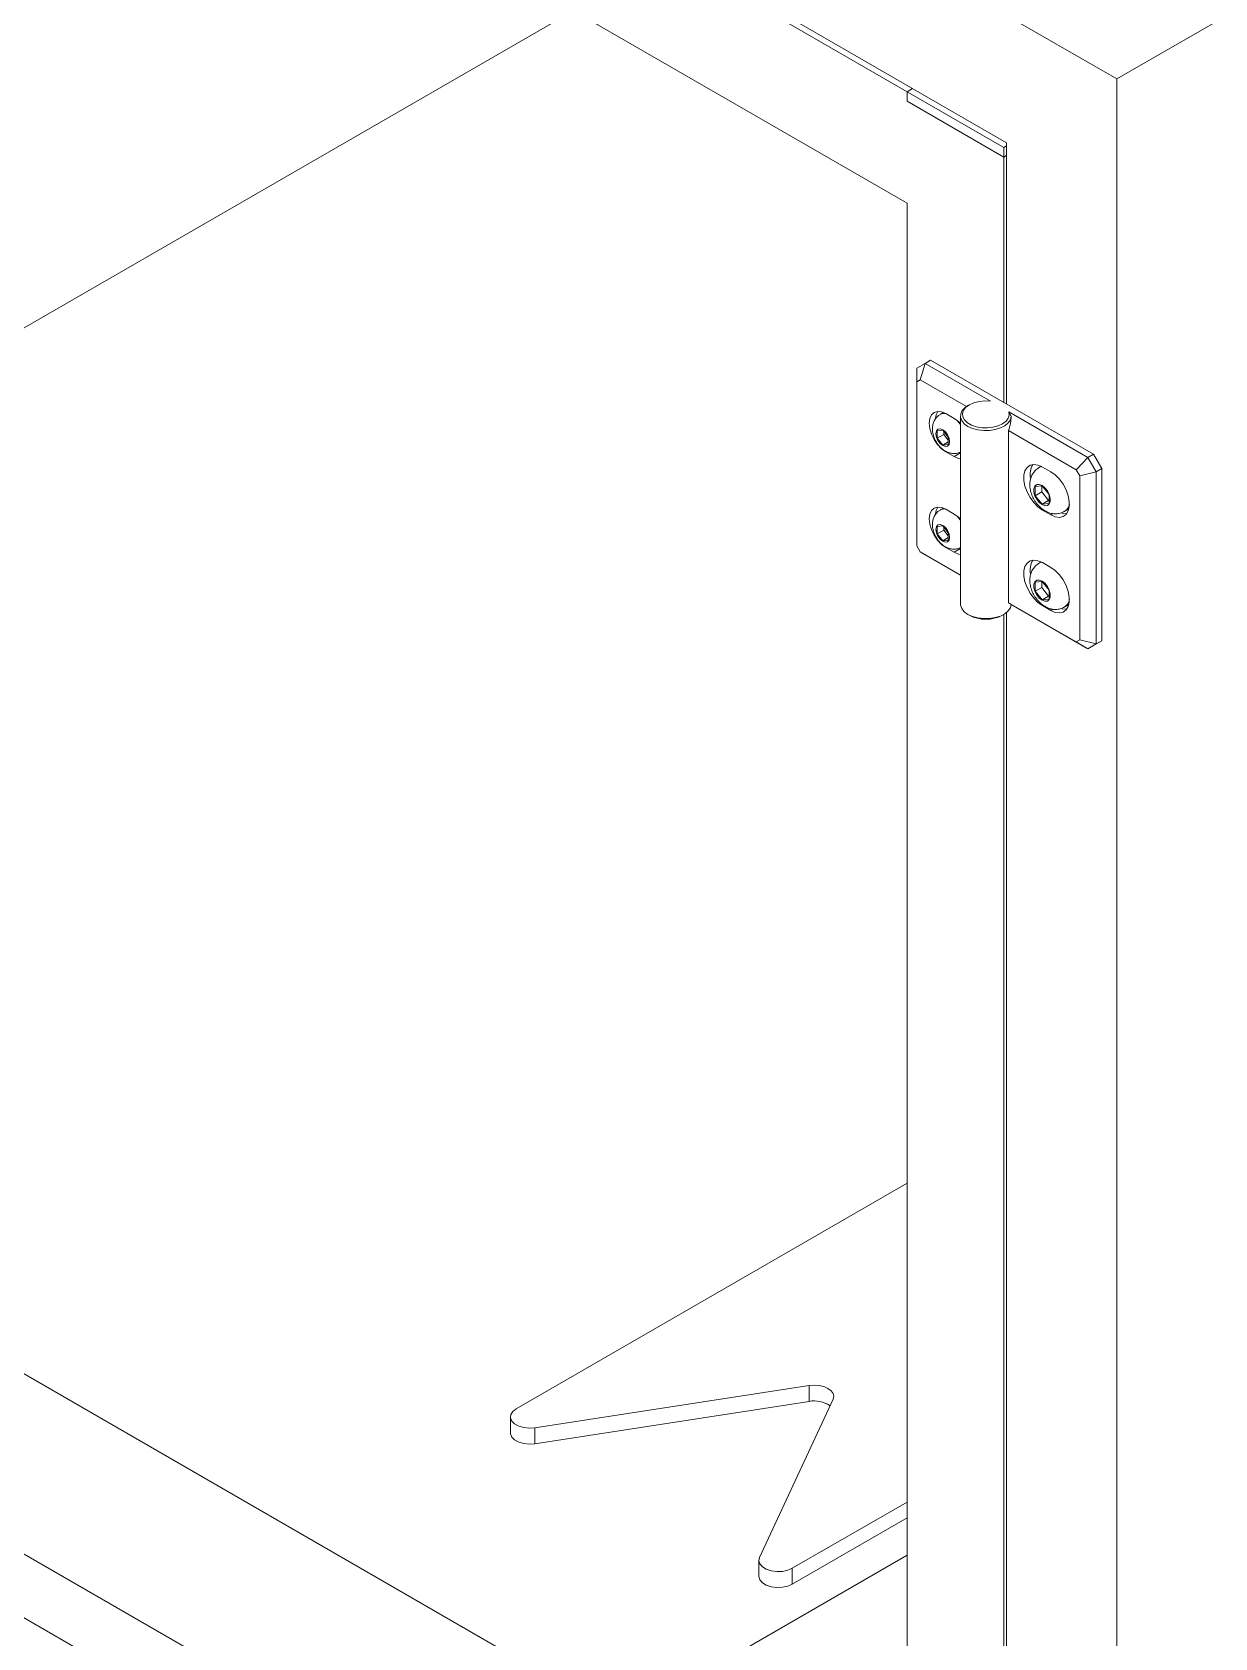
# Model space of a CAD drawing. Header units: millimetres. Extents: x 169 to 14583, y -399 to 10804.
# Drawn here: x 12102.3 to 12405.2, y 7166.1 to 7577.4 of the extents above; entities that cross this region are included whole.
import ezdxf

# ---------------------------------------------------------------- set-up
doc = ezdxf.new("R2010")
doc.units = ezdxf.units.MM
doc.header["$LTSCALE"] = 35

msp = doc.modelspace()

# ---------------------------------------------------------------- linework, layer by layer
at = {"color": 7, "linetype": 'Continuous', "lineweight": 18}
for p, q in [((12380.16, 7565.441), (10258.84, 8790.053)), ((13767.322, 8366.232), (12380.16, 7565.441)), ((12351.876, 7549.108), (11772.048, 7883.835)), ((12326.42, 7562.17), (11799.626, 7866.282)), ((12326.42, 7533.591), (11799.626, 7837.703)), ((12240.987, 7582.911), (12059.134, 7477.929)), ((12380.16, 5769.051), (12380.16, 7565.441)), ((12327.835, 7562.987), (12326.42, 7562.17)), ((12326.42, 7562.17), (12326.42, 7559.72)), ((12351.169, 7547.883), (12326.42, 7562.17)), ((12326.42, 7559.72), (12351.169, 7545.433)), ((12351.876, 7482.151), (12351.876, 7549.108)), ((12351.876, 7548.291), (12351.169, 7547.883)), ((12351.169, 7545.433), (12351.169, 7547.883)), ((12351.876, 7545.842), (12351.169, 7545.433)), ((12351.169, 7482.56), (12351.169, 7545.433)), ((12326.42, 7040.654), (12326.42, 7533.591)), ((12328.895, 7491.336), (12331.016, 7492.561)), ((12328.895, 7491.336), (12328.895, 7487.872)), ((12331.016, 7492.561), (12329.774, 7488.379)), ((12332.431, 7493.377), (12331.016, 7492.561)), ((12331.016, 7492.561), (12347.763, 7482.893)), ((12332.431, 7493.377), (12374.15, 7469.293)), ((12329.774, 7488.379), (12328.895, 7487.872)), ((12328.895, 7487.872), (12328.895, 7445.808)), ((12341.636, 7481.531), (12329.774, 7488.379)), ((12335.728, 7479.995), (12334.913, 7479.524)), ((12338.441, 7478.476), (12336.32, 7479.701)), ((12340.073, 7479.09), (12340.073, 7430.914)), ((12342.329, 7481.947), (12341.976, 7481.743)), ((12352.453, 7480.185), (12372.736, 7468.477)), ((12352.453, 7480.185), (12353.071, 7479.012)), ((12335.542, 7475.422), (12334.128, 7475.296)), ((12334.128, 7475.296), (12334.128, 7473.41)), ((12336.956, 7473.663), (12335.542, 7475.422)), ((12335.796, 7475.105), (12335.796, 7474.373)), ((12369.736, 7465.31), (12352.36, 7475.34)), ((12352.36, 7431.247), (12352.36, 7475.34)), ((12335.796, 7474.373), (12334.128, 7473.41)), ((12334.128, 7473.41), (12335.542, 7471.651)), ((12336.956, 7472.467), (12335.542, 7471.651)), ((12335.542, 7471.651), (12336.956, 7471.777)), ((12335.796, 7474.373), (12336.956, 7472.931)), ((12336.956, 7471.777), (12336.956, 7473.663)), ((12336.32, 7469.903), (12338.441, 7468.678)), ((12340.067, 7469.617), (12338.441, 7468.678)), ((12339.822, 7469.758), (12340.067, 7469.617)), ((12372.736, 7468.477), (12369.736, 7465.31)), ((12372.736, 7468.477), (12374.15, 7469.293)), ((12372.736, 7468.477), (12374.857, 7464.802)), ((12374.15, 7469.293), (12376.271, 7465.619)), ((12360.745, 7466.2), (12360.223, 7465.899)), ((12363.19, 7464.802), (12361.068, 7466.026)), ((12370.614, 7463.788), (12369.736, 7465.31)), ((12374.857, 7464.802), (12370.614, 7463.788)), ((12370.614, 7421.724), (12370.614, 7463.788)), ((12376.271, 7465.619), (12374.857, 7464.802)), ((12374.857, 7464.802), (12374.857, 7420.709)), ((12376.271, 7421.526), (12376.271, 7465.619)), ((12360.998, 7461.198), (12359.23, 7461.04)), ((12359.23, 7461.04), (12359.23, 7458.683)), ((12360.899, 7459.646), (12359.23, 7458.683)), ((12359.23, 7458.683), (12360.998, 7456.484)), ((12360.899, 7461.189), (12360.899, 7459.646)), ((12360.899, 7459.646), (12362.666, 7457.447)), ((12362.765, 7458.999), (12360.998, 7461.198)), ((12362.765, 7456.642), (12362.765, 7458.999)), ((12335.728, 7455.498), (12334.913, 7455.028)), ((12338.441, 7453.98), (12336.32, 7455.205)), ((12362.666, 7457.447), (12360.998, 7456.484)), ((12360.998, 7456.484), (12362.765, 7456.642)), ((12361.264, 7455.116), (12361.068, 7455.003)), ((12361.068, 7455.003), (12363.19, 7453.778)), ((12362.666, 7457.447), (12362.765, 7457.456)), ((12363.742, 7454.097), (12363.19, 7453.778)), ((12366.722, 7454.64), (12367.359, 7455.008)), ((12335.542, 7450.926), (12334.128, 7450.799)), ((12334.128, 7450.799), (12334.128, 7448.914)), ((12335.796, 7449.877), (12334.128, 7448.914)), ((12336.956, 7449.167), (12335.542, 7450.926)), ((12335.796, 7450.609), (12335.796, 7449.877)), ((12335.796, 7449.877), (12336.956, 7448.434)), ((12328.895, 7445.808), (12329.774, 7444.286)), ((12334.128, 7448.914), (12335.542, 7447.154)), ((12336.956, 7447.971), (12335.542, 7447.154)), ((12335.542, 7447.154), (12336.956, 7447.281)), ((12336.956, 7447.281), (12336.956, 7449.167)), ((12329.774, 7444.286), (12340.073, 7438.34)), ((12331.016, 7443.568), (12329.774, 7444.286)), ((12340.073, 7438.34), (12331.016, 7443.568)), ((12336.32, 7445.406), (12338.441, 7444.182)), ((12340.067, 7445.121), (12338.441, 7444.182)), ((12339.822, 7445.262), (12340.067, 7445.121)), ((12360.745, 7441.704), (12360.223, 7441.403)), ((12363.19, 7440.305), (12361.068, 7441.53)), ((12360.998, 7436.702), (12359.23, 7436.544)), ((12359.23, 7436.544), (12359.23, 7434.187)), ((12360.899, 7435.15), (12359.23, 7434.187)), ((12359.23, 7434.187), (12360.998, 7431.988)), ((12360.899, 7436.693), (12360.899, 7435.15)), ((12360.899, 7435.15), (12362.666, 7432.951)), ((12362.765, 7434.503), (12360.998, 7436.702)), ((12362.765, 7432.146), (12362.765, 7434.503)), ((12352.36, 7431.247), (12369.736, 7421.216)), ((12372.736, 7419.484), (12353.071, 7430.836)), ((12362.666, 7432.951), (12360.998, 7431.988)), ((12360.998, 7431.988), (12362.765, 7432.146)), ((12361.264, 7430.62), (12361.068, 7430.507)), ((12361.068, 7430.507), (12363.19, 7429.282)), ((12362.666, 7432.951), (12362.765, 7432.96)), ((12363.742, 7429.601), (12363.19, 7429.282)), ((12366.722, 7430.144), (12367.359, 7430.512)), ((12341.976, 7428.261), (12342.329, 7428.057)), ((12350.816, 7428.057), (12351.17, 7428.261)), ((12351.169, 7036.573), (12351.169, 7428.261)), ((12351.876, 7036.165), (12351.876, 7428.744)), ((12369.736, 7421.216), (12370.614, 7421.724)), ((12372.736, 7419.484), (12369.736, 7421.216)), ((12374.857, 7420.709), (12370.614, 7421.724)), ((12376.271, 7421.526), (12374.15, 7420.301)), ((12374.857, 7420.709), (12376.271, 7421.526)), ((12374.857, 7420.709), (12372.736, 7419.484)), ((12374.15, 7420.301), (12372.736, 7419.484)), ((11813.768, 7352.93), (12326.42, 7056.982)), ((11799.626, 7344.766), (12326.42, 7040.654)), ((11923.823, 7335.556), (12253.588, 7145.187)), ((12326.42, 7282.521), (12226.284, 7224.713)), ((12301.316, 7230.743), (12231.113, 7219.884)), ((12301.316, 7226.66), (12301.316, 7230.743)), ((12231.113, 7215.801), (12301.316, 7226.66)), ((12288.629, 7186.681), (12307.44, 7227.208)), ((12224.819, 7222.672), (12224.819, 7218.589)), ((12231.113, 7219.884), (12231.113, 7215.801)), ((12326.42, 7200.88), (12296.994, 7183.893)), ((12326.42, 7196.797), (12296.994, 7179.81)), ((12326.42, 7187.232), (12253.588, 7145.187)), ((12288.459, 7185.934), (12288.459, 7181.851)), ((12296.994, 7183.893), (12296.994, 7179.81))]:
    msp.add_line(p, q, dxfattribs=at)
at = {"color": 7, "linetype": 'Continuous', "lineweight": 18, "flags": 128}
for points in [[(12347.763, 7482.893), (12346.311, 7482.959), (12344.874, 7482.82), (12343.537, 7482.486), (12342.379, 7481.975), (12341.468, 7481.319), (12340.859, 7480.555), (12340.586, 7479.729), (12340.666, 7478.889), (12341.095, 7478.085), (12341.846, 7477.364), (12342.877, 7476.77), (12344.125, 7476.336), (12345.517, 7476.088), (12346.972, 7476.042), (12348.403, 7476.2), (12349.726, 7476.551), (12350.864, 7477.077), (12351.748, 7477.745), (12352.327, 7478.517), (12352.567, 7479.347), (12352.453, 7480.185)], [(12336.32, 7479.701), (12335.222, 7480.168), (12334.198, 7480.269), (12333.32, 7479.998), (12332.645, 7479.373), (12332.222, 7478.436), (12332.077, 7477.251), (12332.222, 7475.9), (12332.645, 7474.473), (12333.32, 7473.069), (12334.198, 7471.784), (12335.222, 7470.703), (12336.32, 7469.903)], [(12334.245, 7480.273), (12333.848, 7479.374), (12333.714, 7478.532)], [(12334.914, 7479.525), (12335.719, 7479.773), (12336.203, 7479.766)], [(12353.071, 7479.012), (12352.864, 7478.146), (12352.315, 7477.331), (12351.454, 7476.612), (12350.328, 7476.027), (12348.998, 7475.608), (12347.536, 7475.379), (12346.022, 7475.351), (12344.538, 7475.526), (12343.165, 7475.895), (12341.977, 7476.437), (12341.038, 7477.123), (12340.399, 7477.916), (12340.096, 7478.772), (12340.145, 7479.646), (12340.542, 7480.49), (12341.267, 7481.258), (12341.976, 7481.743)], [(12335.542, 7475.578), (12334.865, 7475.813), (12334.292, 7475.701), (12333.909, 7475.26), (12333.774, 7474.557), (12333.909, 7473.698), (12334.292, 7472.815), (12334.865, 7472.041), (12335.542, 7471.495), (12336.218, 7471.26), (12336.792, 7471.371), (12337.175, 7471.812), (12337.31, 7472.516), (12337.175, 7473.375), (12336.792, 7474.258), (12336.218, 7475.032), (12335.542, 7475.578)], [(12340.073, 7477.158), (12339.539, 7477.676), (12338.441, 7478.476)], [(12339.337, 7477.849), (12339.608, 7477.528), (12340.073, 7476.895)], [(12338.441, 7468.678), (12339.539, 7468.211), (12340.073, 7468.113)], [(12361.068, 7466.026), (12359.926, 7466.526), (12358.85, 7466.675), (12357.903, 7466.467), (12357.14, 7465.913), (12356.606, 7465.045), (12356.33, 7463.914), (12356.33, 7462.586), (12356.606, 7461.137), (12357.14, 7459.651), (12357.903, 7458.216), (12358.85, 7456.915), (12359.926, 7455.823), (12361.068, 7455.003)], [(12360.231, 7465.904), (12360.518, 7466.041), (12360.856, 7466.144)], [(12363.19, 7453.778), (12364.332, 7453.279), (12365.408, 7453.129), (12366.355, 7453.337), (12367.118, 7453.891), (12367.653, 7454.759), (12367.928, 7455.89), (12367.928, 7457.219), (12367.653, 7458.668), (12367.118, 7460.153), (12366.355, 7461.588), (12365.408, 7462.89), (12364.332, 7463.982), (12363.19, 7464.802)], [(12360.998, 7461.291), (12360.272, 7461.562), (12359.634, 7461.505), (12359.161, 7461.126), (12358.909, 7460.472), (12358.909, 7459.622), (12359.161, 7458.677), (12359.634, 7457.752), (12360.272, 7456.958), (12360.998, 7456.391), (12361.723, 7456.12), (12362.361, 7456.177), (12362.835, 7456.556), (12363.087, 7457.21), (12363.087, 7458.06), (12362.835, 7459.005), (12362.361, 7459.93), (12361.723, 7460.724), (12360.998, 7461.291)], [(12336.32, 7455.205), (12335.222, 7455.672), (12334.198, 7455.773), (12333.32, 7455.502), (12332.645, 7454.876), (12332.222, 7453.939), (12332.077, 7452.755), (12332.222, 7451.403), (12332.645, 7449.977), (12333.32, 7448.573), (12334.198, 7447.287), (12335.222, 7446.207), (12336.32, 7445.406)], [(12334.245, 7455.777), (12333.848, 7454.878), (12333.714, 7454.036)], [(12334.914, 7455.028), (12335.719, 7455.277), (12336.203, 7455.27)], [(12340.073, 7452.661), (12339.539, 7453.179), (12338.441, 7453.98)], [(12365.999, 7454.206), (12367.034, 7454.068), (12367.278, 7454.086)], [(12367.359, 7455.008), (12367.452, 7455.065), (12367.846, 7455.39)], [(12335.542, 7451.081), (12334.865, 7451.317), (12334.292, 7451.205), (12333.909, 7450.764), (12333.774, 7450.061), (12333.909, 7449.202), (12334.292, 7448.318), (12334.865, 7447.545), (12335.542, 7446.999), (12336.218, 7446.764), (12336.792, 7446.875), (12337.175, 7447.316), (12337.31, 7448.02), (12337.175, 7448.879), (12336.792, 7449.762), (12336.218, 7450.536), (12335.542, 7451.081)], [(12339.336, 7453.353), (12339.608, 7453.031), (12340.073, 7452.399)], [(12338.441, 7444.182), (12339.539, 7443.715), (12340.073, 7443.617)], [(12361.068, 7441.53), (12359.926, 7442.029), (12358.85, 7442.179), (12357.903, 7441.971), (12357.14, 7441.417), (12356.606, 7440.549), (12356.33, 7439.418), (12356.33, 7438.089), (12356.606, 7436.64), (12357.14, 7435.155), (12357.903, 7433.72), (12358.85, 7432.419), (12359.926, 7431.326), (12361.068, 7430.507)], [(12360.231, 7441.407), (12360.518, 7441.545), (12360.856, 7441.647)], [(12363.19, 7429.282), (12364.332, 7428.783), (12365.408, 7428.633), (12366.355, 7428.841), (12367.118, 7429.395), (12367.653, 7430.263), (12367.928, 7431.394), (12367.928, 7432.723), (12367.653, 7434.172), (12367.118, 7435.657), (12366.355, 7437.092), (12365.408, 7438.394), (12364.332, 7439.486), (12363.19, 7440.305)], [(12360.998, 7436.794), (12360.272, 7437.066), (12359.634, 7437.008), (12359.161, 7436.63), (12358.909, 7435.976), (12358.909, 7435.125), (12359.161, 7434.181), (12359.634, 7433.255), (12360.272, 7432.462), (12360.998, 7431.895), (12361.723, 7431.624), (12362.361, 7431.681), (12362.835, 7432.059), (12363.087, 7432.713), (12363.087, 7433.564), (12362.835, 7434.509), (12362.361, 7435.434), (12361.723, 7436.228), (12360.998, 7436.794)], [(12340.073, 7430.914), (12340.096, 7430.596), (12340.399, 7429.74), (12341.038, 7428.947), (12341.977, 7428.261), (12343.165, 7427.719), (12344.538, 7427.35), (12346.022, 7427.175), (12347.536, 7427.203), (12348.998, 7427.433), (12350.328, 7427.851), (12351.454, 7428.436), (12352.315, 7429.155), (12352.864, 7429.97), (12353.071, 7430.836)], [(12365.999, 7429.71), (12367.034, 7429.572), (12367.278, 7429.59)], [(12367.359, 7430.512), (12367.452, 7430.569), (12367.846, 7430.893)], [(12301.316, 7230.743), (12302.61, 7230.841), (12303.904, 7230.743), (12305.11, 7230.455), (12306.146, 7229.996), (12306.94, 7229.398), (12307.44, 7228.702), (12307.61, 7227.955), (12307.44, 7227.208)], [(12226.284, 7224.713), (12225.418, 7224.042), (12224.922, 7223.256), (12224.838, 7222.42), (12225.172, 7221.606), (12225.897, 7220.882), (12226.951, 7220.308), (12228.246, 7219.932), (12229.674, 7219.787), (12231.113, 7219.884)], [(12231.113, 7215.801), (12229.674, 7215.704), (12228.246, 7215.849), (12226.951, 7216.225), (12225.897, 7216.799), (12225.172, 7217.524), (12224.838, 7218.338), (12224.819, 7218.589)], [(12288.629, 7186.681), (12288.461, 7185.85), (12288.712, 7185.026), (12289.363, 7184.278), (12290.358, 7183.669), (12291.613, 7183.251), (12293.023, 7183.058), (12294.47, 7183.107), (12295.832, 7183.393), (12296.994, 7183.893)], [(12296.994, 7179.81), (12295.832, 7179.31), (12294.47, 7179.024), (12293.023, 7178.975), (12291.613, 7179.168), (12290.358, 7179.587), (12289.363, 7180.195), (12288.712, 7180.943), (12288.461, 7181.767), (12288.459, 7181.851)]]:
    msp.add_lwpolyline(points, dxfattribs=at)
at = {"color": 7, "linetype": 'Continuous', "lineweight": 18}
for centre, radius, start, end in [((12362.813, 7464.127), 4.909, 148.96954, 191.68592), ((12365.231, 7456.968), 2.764, 302.65035, 351.18012), ((12362.813, 7439.631), 4.909, 148.96954, 191.68592), ((12365.231, 7432.472), 2.764, 302.65024, 351.17848), ((12346.573, 7436.102), 9.096, 242.19083, 297.80917), ((12302.662, 7219.65), 7.139, 55.81586, 100.86486)]:
    msp.add_arc(centre, radius, start, end, dxfattribs=at)
for centre, major_axis, ratio, start_param, end_param in [((12346.573, 7475.415), (4.596, 7.961), 0.5773346, 5.0251963, 5.4771118), ((12346.573, 7434.588), (6.5, -3.753), 0.0000704, 0.0207566, 0.4726721)]:
    msp.add_ellipse(centre, major_axis=major_axis, ratio=ratio, start_param=start_param, end_param=end_param, dxfattribs=at)
for points, knots in [([(12334.934, 7479.493), (12334.717, 7479.368), (12334.192, 7479.068), (12333.586, 7478.324), (12333.123, 7477.401), (12332.893, 7476.382), (12332.88, 7475.283), (12333.102, 7474.11), (12333.569, 7472.914), (12334.273, 7471.772), (12335.159, 7470.8), (12336.162, 7470.072), (12337.217, 7469.615), (12338.292, 7469.442), (12339.274, 7469.506), (12339.835, 7469.75), (12340.073, 7469.853)], [0, 0, 0, 0, 0.0493003, 0.1187235, 0.1857049, 0.2535003, 0.3250682, 0.4022611, 0.4838312, 0.5671145, 0.6532651, 0.7334433, 0.8087087, 0.8797923, 0.9490063, 1, 1, 1, 1]), ([(12360.259, 7465.873), (12360.122, 7465.807), (12359.632, 7465.572), (12358.98, 7464.898), (12358.356, 7463.953), (12357.976, 7462.889), (12357.818, 7461.739), (12357.888, 7460.5), (12358.2, 7459.201), (12358.76, 7457.9), (12359.55, 7456.67), (12360.518, 7455.618), (12361.605, 7454.808), (12362.744, 7454.273), (12363.914, 7454.009), (12365.069, 7454.037), (12366.03, 7454.253), (12366.524, 7454.565), (12366.698, 7454.675)], [0, 0, 0, 0, 0.0248119, 0.0884847, 0.1494513, 0.2101188, 0.2728176, 0.3395581, 0.4108667, 0.4846775, 0.5596574, 0.6368881, 0.7091283, 0.7776921, 0.8423693, 0.9048996, 0.9665568, 1, 1, 1, 1]), ([(12334.934, 7454.997), (12334.717, 7454.872), (12334.192, 7454.572), (12333.586, 7453.827), (12333.123, 7452.905), (12332.893, 7451.886), (12332.88, 7450.786), (12333.102, 7449.614), (12333.569, 7448.418), (12334.273, 7447.276), (12335.159, 7446.304), (12336.162, 7445.576), (12337.217, 7445.119), (12338.292, 7444.946), (12339.274, 7445.01), (12339.835, 7445.253), (12340.073, 7445.357)], [0, 0, 0, 0, 0.0493003, 0.1187235, 0.1857049, 0.2535003, 0.3250682, 0.4022611, 0.4838312, 0.5671145, 0.6532651, 0.7334433, 0.8087087, 0.8797923, 0.9490063, 1, 1, 1, 1]), ([(12360.259, 7441.377), (12360.122, 7441.311), (12359.632, 7441.075), (12358.98, 7440.401), (12358.356, 7439.457), (12357.976, 7438.393), (12357.818, 7437.242), (12357.888, 7436.004), (12358.2, 7434.705), (12358.76, 7433.403), (12359.55, 7432.174), (12360.518, 7431.122), (12361.605, 7430.311), (12362.744, 7429.777), (12363.914, 7429.513), (12365.069, 7429.541), (12366.03, 7429.757), (12366.524, 7430.069), (12366.698, 7430.179)], [0, 0, 0, 0, 0.0248119, 0.0884847, 0.1494513, 0.2101188, 0.2728176, 0.3395581, 0.4108667, 0.4846775, 0.5596574, 0.6368881, 0.7091283, 0.7776921, 0.8423693, 0.9048996, 0.9665568, 1, 1, 1, 1])]:
    msp.add_open_spline(points, degree=3, knots=knots, dxfattribs=at)

doc.saveas('drawing.dxf')
